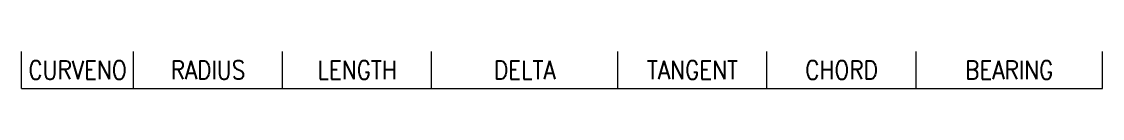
# Model space of a CAD drawing. Extents: x 0 to 58, y -2 to 0.
import ezdxf
from ezdxf.enums import TextEntityAlignment as Align

# ---------------------------------------------------------------- set-up
doc = ezdxf.new("R2010")
doc.units = 0
doc.header["$LTSCALE"] = 40
doc.header["$MEASUREMENT"] = 0
doc.layers.get('0').update_dxf_attribs({"linetype": 'CONTINUOUS'})
doc.styles.add('ROMANS', font='romans.shx', dxfattribs={"width": 0.95, "oblique": 15})

msp = doc.modelspace()

# ---------------------------------------------------------------- linework, layer by layer
for p, q in [((0, -2), (0, 0)), ((6, -2), (6, 0)), ((14, -2), (14, 0)), ((22, -2), (22, 0)), ((32, -2), (32, 0)), ((40, -2), (40, 0)), ((48, -2), (48, 0)), ((58, -2), (58, 0)), ((0, -2), (58, -2))]:
    msp.add_line(p, q)

# ---------------------------------------------------------------- texts
at = {"style": 'ROMANS', "width": 0.85, "flags": 8}
for tag, text, p in [('CURVENO', 'C1', (3, -1.5)), ('RADIUS', '0', (10, -1.5)), ('LENGTH', '0', (18, -1.5)), ('DELTA', '0', (27, -1.5)), ('TANGENT', '0', (36, -1.5)), ('CHORD', '0', (44, -1.5)), ('BEARING', '0', (53, -1.5))]:
    msp.add_attdef(tag, text=text, height=1, dxfattribs=at).set_placement(p, align=Align.CENTER)

doc.saveas('drawing.dxf')
